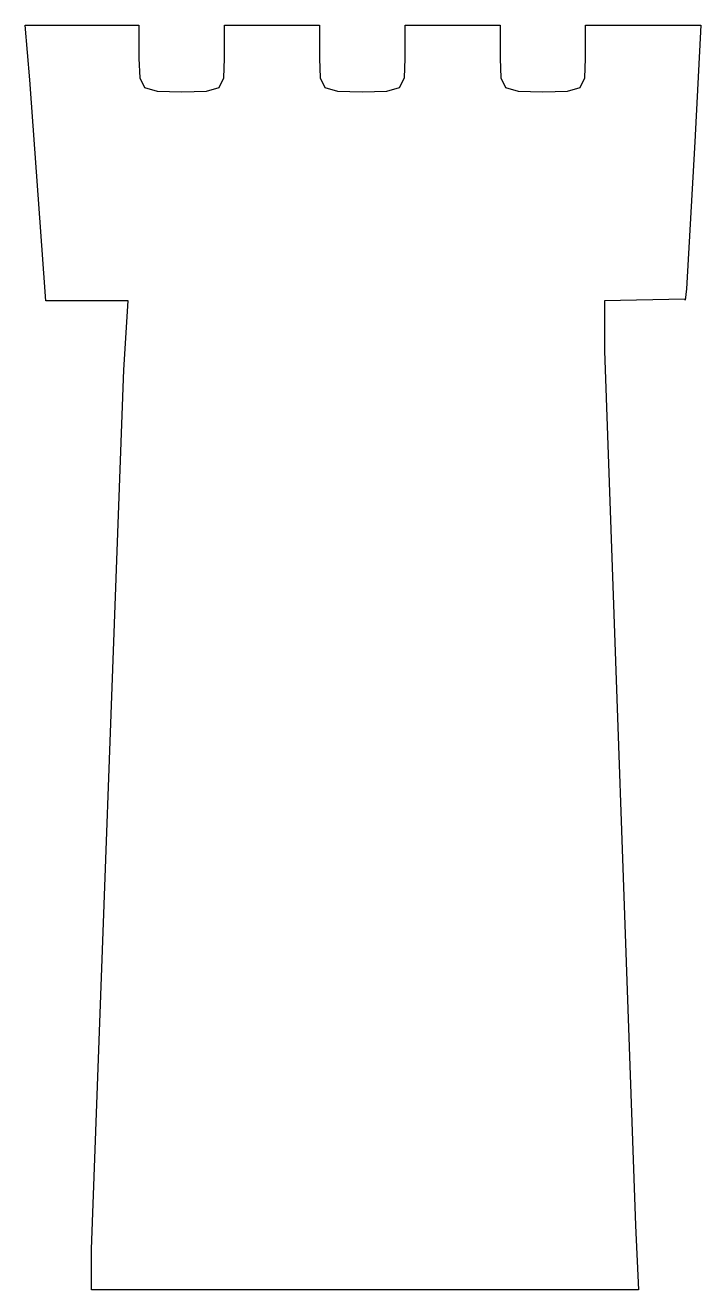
# Model space of a CAD drawing. Extents: x 45 to 196, y 40 to 323.
import ezdxf

# ---------------------------------------------------------------- set-up
doc = ezdxf.new("R2010")
doc.units = 0
doc.layers.get('0').update_dxf_attribs({"linetype": 'CONTINUOUS'})

msp = doc.modelspace()

# ---------------------------------------------------------------- linework, layer by layer
at = {"color": 7}
for points in [[(45.71651, 310.925197), (44.710863, 323.149607), (57.434171, 323.149607), (70.15748, 323.149607), (70.15748, 315.708662)], [(89.291338, 315.708662), (89.291338, 323.149607), (99.921259, 323.149607), (110.551181, 323.149607), (110.551181, 315.708662)], [(129.68504, 315.708662), (129.68504, 323.149607), (140.31496, 323.149607), (150.944882, 323.149607), (150.944882, 315.708662)], [(170.078741, 315.708662), (170.078741, 323.149607), (182.962715, 323.149607), (195.846692, 323.149607), (194.531851, 297.106299)], [(70.15748, 315.708662), (70.314082, 311.423475), (71.372328, 309.212599), (74.214883, 308.389518), (79.72441, 308.267717), (85.233936, 308.389518), (88.076491, 309.2126), (89.134737, 311.423476), (89.291338, 315.708662)], [(110.551181, 315.708662), (110.707783, 311.423475), (111.766029, 309.212599), (114.608584, 308.389518), (120.11811, 308.267717), (125.627637, 308.389518), (128.470191, 309.2126), (129.528438, 311.423476), (129.68504, 315.708662)], [(150.944882, 315.708662), (151.101484, 311.423475), (152.15973, 309.212599), (155.002285, 308.389518), (160.511811, 308.267717), (166.021338, 308.389518), (168.863892, 309.2126), (169.922139, 311.423476), (170.078741, 315.708662)], [(48.000748, 280.098425), (45.71651, 310.925197)], [(194.531851, 297.106299), (192.632939, 264.229447), (192.339809, 261.678822), (192.276689, 261.908345)], [(66.750988, 246.082677), (67.703607, 261.496063), (58.49147, 261.496063), (49.279331, 261.496063), (48.000748, 280.098425)], [(192.276689, 261.908345), (174.330709, 261.496063), (174.323268, 250.334646)], [(174.323268, 250.334646), (181.285931, 54.744095)], [(59.527378, 49.429134), (66.750988, 246.082677)], [(181.285931, 54.744095), (181.910644, 40.393701), (120.719103, 40.393701), (59.527559, 40.393701), (59.527378, 49.429134)]]:
    msp.add_lwpolyline(points, dxfattribs=at)

doc.saveas('drawing.dxf')
